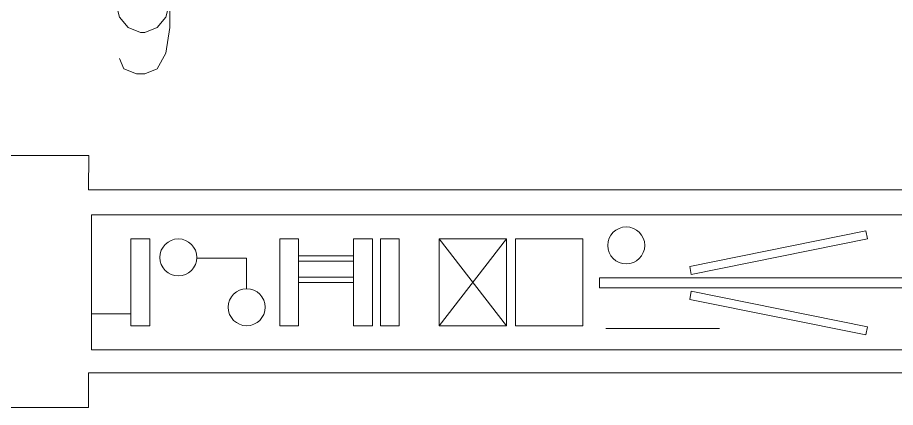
# Model space of a CAD drawing. Header units: inches. Extents: x -7 to 6.8, y -5.2 to 5.1.
# Drawn here: x 1.738 to 5.039, y -5.23 to -3.764 of the extents above; entities that cross this region are included whole.
import ezdxf

# ---------------------------------------------------------------- set-up
doc = ezdxf.new("R2010")
doc.units = ezdxf.units.IN
doc.header["$MEASUREMENT"] = 0
doc.layers.add('Layer 1', color=7, linetype='Continuous')

msp = doc.modelspace()

# ---------------------------------------------------------------- linework, layer by layer
at = {"layer": 'Layer 1', "color": 1, "lineweight": 9}
for points, knots in [([(2.3104, -3.704), (2.3104, -3.704), (2.2948, -3.7624), (2.2948, -3.7624), (2.2948, -3.7624), (2.2948, -3.7624), (2.2632, -3.8009), (2.2632, -3.8009), (2.2632, -3.8009), (2.2632, -3.8009), (2.216, -3.8207), (2.216, -3.8207), (2.216, -3.8207), (2.216, -3.8207), (2.2004, -3.8207), (2.2004, -3.8207), (2.2004, -3.8207), (2.2004, -3.8207), (2.1533, -3.8009), (2.1533, -3.8009), (2.1533, -3.8009), (2.1533, -3.8009), (2.1217, -3.7624), (2.1217, -3.7624), (2.1217, -3.7624), (2.1217, -3.7624), (2.1061, -3.704), (2.1061, -3.704), (2.1061, -3.704), (2.1061, -3.704), (2.1061, -3.6842), (2.1061, -3.6842), (2.1061, -3.6842), (2.1061, -3.6842), (2.1217, -3.6258), (2.1217, -3.6258), (2.1217, -3.6258), (2.1217, -3.6258), (2.1533, -3.5873), (2.1533, -3.5873), (2.1533, -3.5873), (2.1533, -3.5873), (2.2004, -3.5675), (2.2004, -3.5675), (2.2004, -3.5675), (2.2004, -3.5675), (2.216, -3.5675), (2.216, -3.5675), (2.216, -3.5675), (2.216, -3.5675), (2.2632, -3.5873), (2.2632, -3.5873), (2.2632, -3.5873), (2.2632, -3.5873), (2.2948, -3.6258), (2.2948, -3.6258), (2.2948, -3.6258), (2.2948, -3.6258), (2.3104, -3.704), (2.3104, -3.704), (2.3104, -3.704), (2.3104, -3.704), (2.3104, -3.8009), (2.3104, -3.8009), (2.3104, -3.8009), (2.3104, -3.8009), (2.2948, -3.8983), (2.2948, -3.8983), (2.2948, -3.8983), (2.2948, -3.8983), (2.2632, -3.9566), (2.2632, -3.9566), (2.2632, -3.9566), (2.2632, -3.9566), (2.216, -3.9759), (2.216, -3.9759), (2.216, -3.9759), (2.216, -3.9759), (2.1849, -3.9759), (2.1849, -3.9759), (2.1849, -3.9759), (2.1849, -3.9759), (2.1377, -3.9566), (2.1377, -3.9566), (2.1377, -3.9566), (2.1377, -3.9566), (2.1217, -3.9175), (2.1217, -3.9175)], [0, 0, 0, 0, 0.043478, 0.043478, 0.043478, 0.043478, 0.086957, 0.086957, 0.086957, 0.086957, 0.130435, 0.130435, 0.130435, 0.130435, 0.173913, 0.173913, 0.173913, 0.173913, 0.217391, 0.217391, 0.217391, 0.217391, 0.26087, 0.26087, 0.26087, 0.26087, 0.304348, 0.304348, 0.304348, 0.304348, 0.347826, 0.347826, 0.347826, 0.347826, 0.391304, 0.391304, 0.391304, 0.391304, 0.434783, 0.434783, 0.434783, 0.434783, 0.478261, 0.478261, 0.478261, 0.478261, 0.521739, 0.521739, 0.521739, 0.521739, 0.565217, 0.565217, 0.565217, 0.565217, 0.608696, 0.608696, 0.608696, 0.608696, 0.652174, 0.652174, 0.652174, 0.652174, 0.695652, 0.695652, 0.695652, 0.695652, 0.73913, 0.73913, 0.73913, 0.73913, 0.782609, 0.782609, 0.782609, 0.782609, 0.826087, 0.826087, 0.826087, 0.826087, 0.869565, 0.869565, 0.869565, 0.869565, 0.913043, 0.913043, 0.913043, 0.913043, 1, 1, 1, 1]), ([(6.6374, -4.5058), (6.6374, -4.5058), (2.016, -4.5058), (2.016, -4.5058), (2.016, -4.5058), (2.016, -4.5058), (2.016, -5.0128), (2.016, -5.0128), (2.016, -5.0128), (2.016, -5.0128), (6.6374, -5.0128), (6.6374, -5.0128), (6.6374, -5.0128), (6.6374, -5.0128), (6.6374, -4.5058), (6.6374, -4.5058)], [0, 0, 0, 0, 0.2, 0.2, 0.2, 0.2, 0.4, 0.4, 0.4, 0.4, 0.6, 0.6, 0.6, 0.6, 1, 1, 1, 1]), ([(4.2651, -4.6993), (4.2651, -4.6993), (4.9274, -4.5658), (4.9274, -4.5658), (4.9274, -4.5658), (4.9274, -4.5658), (4.9336, -4.5962), (4.9336, -4.5962), (4.9336, -4.5962), (4.9336, -4.5962), (4.2712, -4.7298), (4.2712, -4.7298), (4.2712, -4.7298), (4.2712, -4.7298), (4.2651, -4.6993), (4.2651, -4.6993)], [0, 0, 0, 0, 0.2, 0.2, 0.2, 0.2, 0.4, 0.4, 0.4, 0.4, 0.6, 0.6, 0.6, 0.6, 1, 1, 1, 1]), ([(2.3424, -4.5961), (2.304, -4.5961), (2.2729, -4.6272), (2.2729, -4.6655), (2.2729, -4.6655), (2.2729, -4.7039), (2.304, -4.735), (2.3424, -4.735), (2.3424, -4.735), (2.3807, -4.735), (2.4118, -4.7039), (2.4118, -4.6655), (2.4118, -4.6655), (2.4118, -4.6272), (2.3807, -4.5961), (2.3424, -4.5961)], [0, 0, 0, 0, 0.2, 0.2, 0.2, 0.2, 0.4, 0.4, 0.4, 0.4, 0.6, 0.6, 0.6, 0.6, 1, 1, 1, 1]), ([(3.3233, -4.5961), (3.3233, -4.5961), (3.5768, -4.5961), (3.5768, -4.5961), (3.5768, -4.5961), (3.5768, -4.5961), (3.5768, -4.9225), (3.5768, -4.9225), (3.5768, -4.9225), (3.5768, -4.9225), (3.3233, -4.9225), (3.3233, -4.9225), (3.3233, -4.9225), (3.3233, -4.9225), (3.3233, -4.5961), (3.3233, -4.5961)], [0, 0, 0, 0, 0.2, 0.2, 0.2, 0.2, 0.4, 0.4, 0.4, 0.4, 0.6, 0.6, 0.6, 0.6, 1, 1, 1, 1]), ([(3.9257, -4.7419), (3.9257, -4.7419), (5.1236, -4.7419), (5.1236, -4.7419), (5.1236, -4.7419), (5.1236, -4.7419), (5.1236, -4.7801), (5.1236, -4.7801), (5.1236, -4.7801), (5.1236, -4.7801), (3.9257, -4.7801), (3.9257, -4.7801), (3.9257, -4.7801), (3.9257, -4.7801), (3.9257, -4.7419), (3.9257, -4.7419)], [0, 0, 0, 0, 0.2, 0.2, 0.2, 0.2, 0.4, 0.4, 0.4, 0.4, 0.6, 0.6, 0.6, 0.6, 1, 1, 1, 1]), ([(2.5993, -4.7836), (2.561, -4.7836), (2.5299, -4.8147), (2.5299, -4.853), (2.5299, -4.853), (2.5299, -4.8914), (2.561, -4.9225), (2.5993, -4.9225), (2.5993, -4.9225), (2.6377, -4.9225), (2.6688, -4.8914), (2.6688, -4.853), (2.6688, -4.853), (2.6688, -4.8147), (2.6377, -4.7836), (2.5993, -4.7836)], [0, 0, 0, 0, 0.2, 0.2, 0.2, 0.2, 0.4, 0.4, 0.4, 0.4, 0.6, 0.6, 0.6, 0.6, 1, 1, 1, 1]), ([(4.2651, -4.8234), (4.2651, -4.8234), (4.9274, -4.9569), (4.9274, -4.9569), (4.9274, -4.9569), (4.9274, -4.9569), (4.9336, -4.9264), (4.9336, -4.9264), (4.9336, -4.9264), (4.9336, -4.9264), (4.2712, -4.7929), (4.2712, -4.7929), (4.2712, -4.7929), (4.2712, -4.7929), (4.2651, -4.8234), (4.2651, -4.8234)], [0, 0, 0, 0, 0.2, 0.2, 0.2, 0.2, 0.4, 0.4, 0.4, 0.4, 0.6, 0.6, 0.6, 0.6, 1, 1, 1, 1])]:
    msp.add_open_spline(points, degree=3, knots=knots, dxfattribs=at)
at = {"layer": 'Layer 1', "lineweight": 9}
for points, knots in [([(3.1413, -4.412), (3.1413, -4.412), (2.0052, -4.412), (2.0052, -4.412), (2.0052, -4.412), (2.0052, -4.412), (2.0062, -4.2819), (2.0062, -4.2819), (2.0062, -4.2819), (2.0062, -4.2819), (1.7047, -4.2819), (1.7047, -4.2819), (1.7047, -4.2819), (1.7047, -4.2819), (1.7043, -4.573), (1.7043, -4.573)], [0, 0, 0, 0, 0.2, 0.2, 0.2, 0.2, 0.4, 0.4, 0.4, 0.4, 0.6, 0.6, 0.6, 0.6, 1, 1, 1, 1]), ([(6.7365, -4.581), (6.7365, -4.581), (6.7365, -4.4121), (6.7365, -4.4121), (6.7365, -4.4121), (6.7365, -4.4121), (6.1115, -4.4121), (6.1115, -4.4121), (6.1115, -4.4121), (6.1115, -4.4121), (6.1115, -4.2821), (6.1115, -4.2821), (6.1115, -4.2821), (6.1115, -4.2821), (5.8084, -4.2821), (5.8084, -4.2821), (5.8084, -4.2821), (5.8084, -4.2821), (5.8084, -4.4121), (5.8084, -4.4121), (5.8084, -4.4121), (5.8084, -4.4121), (4.6873, -4.4121), (4.6873, -4.4121)], [0, 0, 0, 0, 0.142857, 0.142857, 0.142857, 0.142857, 0.285714, 0.285714, 0.285714, 0.285714, 0.428571, 0.428571, 0.428571, 0.428571, 0.571429, 0.571429, 0.571429, 0.571429, 0.714286, 0.714286, 0.714286, 0.714286, 1, 1, 1, 1]), ([(1.7038, -4.9225), (1.7038, -4.9225), (1.7034, -5.2295), (1.7034, -5.2295), (1.7034, -5.2295), (1.7034, -5.2295), (2.0052, -5.2295), (2.0052, -5.2295), (2.0052, -5.2295), (2.0052, -5.2295), (2.0052, -5.0995), (2.0052, -5.0995), (2.0052, -5.0995), (2.0052, -5.0995), (3.1402, -5.0995), (3.1402, -5.0995)], [0, 0, 0, 0, 0.2, 0.2, 0.2, 0.2, 0.4, 0.4, 0.4, 0.4, 0.6, 0.6, 0.6, 0.6, 1, 1, 1, 1]), ([(4.6862, -5.0995), (4.6862, -5.0995), (5.8084, -5.0995), (5.8084, -5.0995), (5.8084, -5.0995), (5.8084, -5.0995), (5.8084, -5.2295), (5.8084, -5.2295), (5.8084, -5.2295), (5.8084, -5.2295), (6.1115, -5.2295), (6.1115, -5.2295), (6.1115, -5.2295), (6.1115, -5.2295), (6.1115, -5.0995), (6.1115, -5.0995), (6.1115, -5.0995), (6.1115, -5.0995), (6.7365, -5.0995), (6.7365, -5.0995), (6.7365, -5.0995), (6.7365, -5.0995), (6.7365, -4.9306), (6.7365, -4.9306)], [0, 0, 0, 0, 0.142857, 0.142857, 0.142857, 0.142857, 0.285714, 0.285714, 0.285714, 0.285714, 0.428571, 0.428571, 0.428571, 0.428571, 0.571429, 0.571429, 0.571429, 0.571429, 0.714286, 0.714286, 0.714286, 0.714286, 1, 1, 1, 1])]:
    msp.add_open_spline(points, degree=3, knots=knots, dxfattribs=at)
at = {"layer": 'Layer 1', "color": 1, "lineweight": 9}
for points in [[(3.1413, -4.412), (3.1413, -4.412), (3.1634, -4.412), (3.1634, -4.412)], [(4.6652, -4.412), (4.6652, -4.412), (4.6873, -4.4121), (4.6873, -4.4121)], [(3.1402, -5.0995), (3.1402, -5.0995), (3.1623, -5.0995), (3.1623, -5.0995)], [(4.6641, -5.0997), (4.6641, -5.0997), (4.6862, -5.0998), (4.6862, -5.0998)]]:
    msp.add_open_spline(points, degree=3, dxfattribs=at)
at = {"layer": 'Layer 1', "lineweight": 9}
for points in [[(4.6652, -4.4121), (4.6652, -4.4121), (3.1634, -4.412), (3.1634, -4.412)], [(3.1623, -5.0995), (3.1623, -5.0995), (4.6641, -5.0995), (4.6641, -5.0995)]]:
    msp.add_open_spline(points, degree=3, dxfattribs=at)
at = {"layer": 'Layer 1', "color": 5, "lineweight": 9}
for points, knots in [([(4.0264, -4.5509), (3.9881, -4.5509), (3.957, -4.582), (3.957, -4.6204), (3.957, -4.6204), (3.957, -4.6587), (3.9881, -4.6898), (4.0264, -4.6898), (4.0264, -4.6898), (4.0648, -4.6898), (4.0959, -4.6587), (4.0959, -4.6204), (4.0959, -4.6204), (4.0959, -4.582), (4.0648, -4.5509), (4.0264, -4.5509)], [0, 0, 0, 0, 0.2, 0.2, 0.2, 0.2, 0.4, 0.4, 0.4, 0.4, 0.6, 0.6, 0.6, 0.6, 1, 1, 1, 1]), ([(2.1644, -4.5961), (2.1644, -4.5961), (2.2356, -4.5961), (2.2356, -4.5961), (2.2356, -4.5961), (2.2356, -4.5961), (2.2356, -4.9225), (2.2356, -4.9225), (2.2356, -4.9225), (2.2356, -4.9225), (2.1644, -4.9225), (2.1644, -4.9225), (2.1644, -4.9225), (2.1644, -4.9225), (2.1644, -4.5961), (2.1644, -4.5961)], [0, 0, 0, 0, 0.2, 0.2, 0.2, 0.2, 0.4, 0.4, 0.4, 0.4, 0.6, 0.6, 0.6, 0.6, 1, 1, 1, 1]), ([(2.7235, -4.5961), (2.7235, -4.5961), (2.7946, -4.5961), (2.7946, -4.5961), (2.7946, -4.5961), (2.7946, -4.5961), (2.7946, -4.9225), (2.7946, -4.9225), (2.7946, -4.9225), (2.7946, -4.9225), (2.7235, -4.9225), (2.7235, -4.9225), (2.7235, -4.9225), (2.7235, -4.9225), (2.7235, -4.5961), (2.7235, -4.5961)], [0, 0, 0, 0, 0.2, 0.2, 0.2, 0.2, 0.4, 0.4, 0.4, 0.4, 0.6, 0.6, 0.6, 0.6, 1, 1, 1, 1]), ([(3.0012, -4.5961), (3.0012, -4.5961), (3.0724, -4.5961), (3.0724, -4.5961), (3.0724, -4.5961), (3.0724, -4.5961), (3.0724, -4.9225), (3.0724, -4.9225), (3.0724, -4.9225), (3.0724, -4.9225), (3.0012, -4.9225), (3.0012, -4.9225), (3.0012, -4.9225), (3.0012, -4.9225), (3.0012, -4.5961), (3.0012, -4.5961)], [0, 0, 0, 0, 0.2, 0.2, 0.2, 0.2, 0.4, 0.4, 0.4, 0.4, 0.6, 0.6, 0.6, 0.6, 1, 1, 1, 1]), ([(3.1019, -4.5961), (3.1019, -4.5961), (3.1731, -4.5961), (3.1731, -4.5961), (3.1731, -4.5961), (3.1731, -4.5961), (3.1731, -4.9225), (3.1731, -4.9225), (3.1731, -4.9225), (3.1731, -4.9225), (3.1019, -4.9225), (3.1019, -4.9225), (3.1019, -4.9225), (3.1019, -4.9225), (3.1019, -4.5961), (3.1019, -4.5961)], [0, 0, 0, 0, 0.2, 0.2, 0.2, 0.2, 0.4, 0.4, 0.4, 0.4, 0.6, 0.6, 0.6, 0.6, 1, 1, 1, 1]), ([(3.6097, -4.5961), (3.6097, -4.5961), (3.8632, -4.5961), (3.8632, -4.5961), (3.8632, -4.5961), (3.8632, -4.5961), (3.8632, -4.9225), (3.8632, -4.9225), (3.8632, -4.9225), (3.8632, -4.9225), (3.6097, -4.9225), (3.6097, -4.9225), (3.6097, -4.9225), (3.6097, -4.9225), (3.6097, -4.5961), (3.6097, -4.5961)], [0, 0, 0, 0, 0.2, 0.2, 0.2, 0.2, 0.4, 0.4, 0.4, 0.4, 0.6, 0.6, 0.6, 0.6, 1, 1, 1, 1]), ([(2.5993, -4.7836), (2.5993, -4.7836), (2.5993, -4.669), (2.5993, -4.669), (2.5993, -4.669), (2.5993, -4.669), (2.4118, -4.669), (2.4118, -4.669)], [0, 0, 0, 0, 0.333333, 0.333333, 0.333333, 0.333333, 1, 1, 1, 1])]:
    msp.add_open_spline(points, degree=3, knots=knots, dxfattribs=at)
for points in [[(3.3233, -4.5961), (3.3233, -4.5961), (3.5768, -4.9225), (3.5768, -4.9225)], [(3.5768, -4.5961), (3.5768, -4.5961), (3.3233, -4.9225), (3.3233, -4.9225)], [(3.0012, -4.6593), (3.0012, -4.6593), (2.7946, -4.6593), (2.7946, -4.6593)], [(3.0012, -4.6793), (3.0012, -4.6793), (2.7946, -4.6793), (2.7946, -4.6793)], [(3.0012, -4.7393), (3.0012, -4.7393), (2.7946, -4.7393), (2.7946, -4.7393)], [(3.0012, -4.7593), (3.0012, -4.7593), (2.7946, -4.7593), (2.7946, -4.7593)], [(2.1644, -4.8773), (2.1644, -4.8773), (2.016, -4.8773), (2.016, -4.8773)], [(3.95, -4.9329), (3.95, -4.9329), (4.3771, -4.9329), (4.3771, -4.9329)]]:
    msp.add_open_spline(points, degree=3, dxfattribs=at)

doc.saveas('drawing.dxf')
